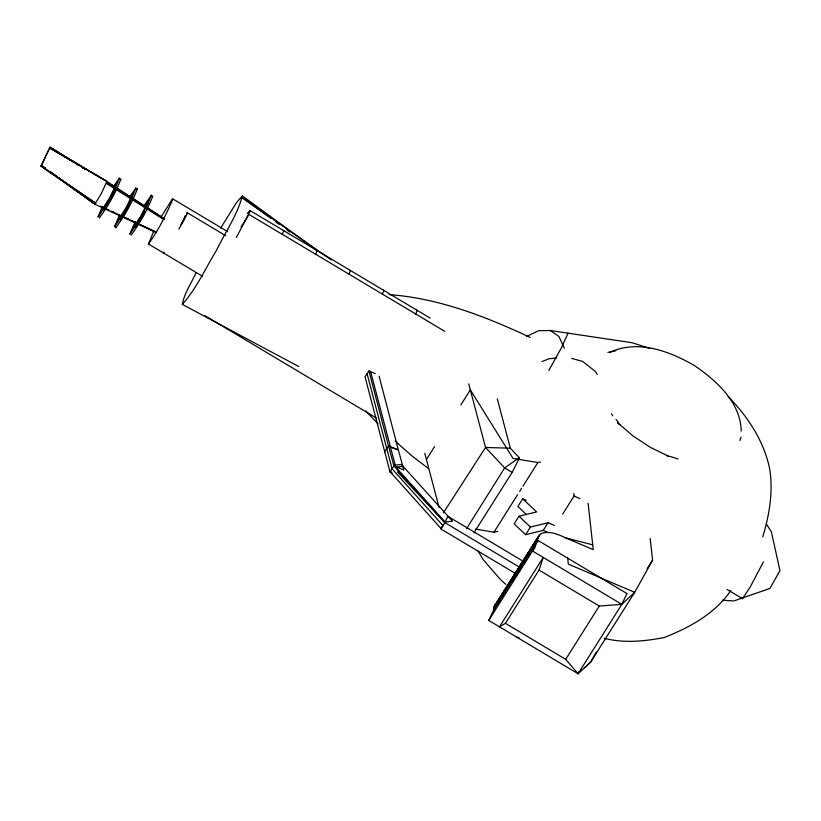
<?xml version="1.0" encoding="UTF-8"?>
<svg xmlns="http://www.w3.org/2000/svg" width="821" height="821" viewBox="0 0 821 821"><rect width="100%" height="100%" fill="white"/><g stroke="black" fill="none" stroke-linecap="round" stroke-linejoin="round"><path stroke-width="1.23" d="M588.103 503.242L593.255 549.649L565.412 537.827C558.578 534.43 550.778 531.279 543.02 532.88C535.128 535.21 537.858 545.996 532.521 551.014L488.741 620.419L578.076 673.754L590.761 661.962L634.684 592.321L652.582 560.168L650.181 538.535M505.428 623.344L539.028 570.072L543.256 557.428L499.486 626.834L505.428 623.344L565.69 659.325L578.076 673.754L621.846 604.348L626.977 593.562L537.642 540.228L493.862 609.634L494.54 605.734L539.397 534.84M568.029 333.172L561.41 347.837L548.838 370.425M739.844 440.518L741.004 437.121M762.74 536.76C769.359 515.372 773.166 492.097 769.831 469.756C764.484 442.478 749.009 418.238 729.931 398.442L728.053 396.841M56.895 176.525L50.697 172.051L94.805 204.224L101.168 193.838L106.987 181.318L49.65 148.026L50.009 147.246L105.622 180.774L49.65 148.026L46.007 155.703M70.308 186.223L95.082 204.111L41.081 166.047L95.759 203.228L41.05 166.119L45.042 157.663M282.311 234.344L283.799 230.711L283.266 230.373M315.664 254.264L317.152 250.631L316.619 250.292M349.017 274.183L350.505 270.55L349.982 270.201M382.381 294.103L383.869 290.46L383.335 290.121M415.734 314.012L417.222 310.379L416.688 310.04M515.342 573.407L440.846 528.929L442.95 525.573L392.079 468.801L367.079 373.75L368.937 370.876L375.341 373.729M102.553 207.323L101.096 211.325L109.84 197.461L116.366 183.709L113.832 187.065M763.448 561.841L750.332 586.758L742.512 598.673L727.108 589.478M390.632 471.552L391.894 472.958L390.088 471.726L440.959 528.498L441.298 527.79M493.842 607.478L494.242 606.637M488.741 620.419L496.849 603.353L494.54 605.734M537.796 537.683L494.037 607.078L537.899 537.745L493.862 609.634M578.076 673.754L579.103 671.599M73.716 162.086L50.009 147.246L41.05 166.119M101.978 207.354L97.935 217.042C106.648 205.137 114.345 191.755 119.527 177.993L114.016 185.803M115.894 189.528L111.287 198.323M119.958 215.256L117.567 221.157L126.311 207.292L132.838 193.551L130.303 196.896M132.838 198.415L127.758 208.165M135.311 222.532L132.92 228.433L141.664 214.568L148.191 200.827L144.003 206.82M153.753 231.132L148.468 244.001L202.366 276.184M473.891 532.952L512.14 472.393L519.477 457.882L510.334 448.204L497.29 398.79M196.096 272.634C191.406 283.06 184.294 293.107 182.344 304.417L298.68 366.505M119.425 215.307L114.406 226.873C123.119 214.969 130.816 201.586 135.999 187.835L129.862 196.65M135.27 221.639L129.759 234.149C138.472 222.255 146.169 208.862 151.362 195.111L144.599 204.942M145.05 211.869L141.602 218.119M596.323 651.987L590.761 661.962L584.624 667.719M109.778 201.012L110.784 199.216M126.249 210.843L127.255 209.057M161.604 216.18L172.533 198.733L227.54 231.573M236.356 237.515L250.436 210.802L249.902 210.453L247.388 213.429M107.808 204.398L109.275 201.904M124.279 214.24L125.746 211.736M139.149 222.347L141.099 219.012M220.623 228.166L236.263 202.972L242.298 195.86L309.168 244.802M105.57 208.103L107.325 205.24M122.042 217.934L123.797 215.071M145.45 207.682L148.067 203.567M494.653 607.981L537.714 538.155M466.605 528.601L504.638 467.919L519.241 457.738M241.046 226.965L248.948 214.435L444.787 331.356M426.417 459.524L434.525 446.665M460.879 404.876L470.33 389.883L513.033 458.426L537.878 462.541L540.382 462.028M475.328 529.093L493.955 532.182L517.61 494.683M519.631 491.471L521.663 488.259M523.008 486.114L537.878 462.541M526.169 500.266L522.72 498.799L517.897 506.444L526.23 514.326M522.72 498.799L536.616 511.924L518.995 516.235L514.172 523.88L525.614 534.687L543.225 530.387L546.437 531.741M525.614 534.687L530.438 527.041L548.048 522.731L554.257 525.368M496.428 603.661L540.187 534.266M538.248 538.022L497.208 603.086L495.638 604.235M543.225 530.387L548.048 522.731M508.127 588.195L509.492 586.03M512.232 581.689L514.285 578.436M515.65 576.27L518.39 571.929M519.755 569.764L522.495 565.423M523.86 563.247L526.6 558.916M527.965 556.741L529.34 554.575M532.07 550.234L534.122 546.981M536.175 543.728L538.227 540.475M562.662 514.131L574.043 496.069L573.766 493.554M565.69 659.325L599.289 606.052L621.846 604.348L634.684 592.321L568.337 564.15L567.67 558.157M647.174 568.737L652.582 560.168M443.412 512.827L485.539 447.466L468.75 383.889M442.827 525.768L444.859 522.649L397.385 471.808M104.123 210.309L105.088 208.842M131.75 197.758L132.715 196.291M120.595 220.141L121.559 218.673M135.947 227.417L137.394 225.221M367.079 373.75L365.017 376.777L390.006 471.859L391.812 473.081M384.567 451.796L388.497 445.865L368.937 370.876M390.006 471.859L393.936 465.928L388.497 445.865L398.359 449.959L403.799 470.023L393.936 465.928L444.808 522.7L447.866 516.306L523.429 561.42M440.959 528.498L442.858 525.697M730.823 590.463C715.009 613.8 689.938 627.275 664.415 637.455C644.506 641.386 624.093 643.366 604.184 638.328M148.468 244.001C158.33 230.291 166.16 214.907 172.667 199.329L172.533 198.733M120.205 179.553L120.985 178.865C115.792 192.617 108.095 206.009 99.382 217.904L99.351 217.267M136.676 189.384L137.456 188.697C132.263 202.448 124.566 215.841 115.853 227.745L115.812 227.099M152.029 196.66L152.809 195.973C147.626 209.735 139.919 223.117 131.206 235.022L131.175 234.375M182.344 304.417C196.476 288.551 205.394 268.549 216.375 250.456C225.128 232.487 237.341 215.246 242.298 195.86M526.692 336.364L538.884 330.647L550.275 330.524L632.211 342.747L649.678 348.463M106.709 181.431L164.6 218.94M542.034 361.568L549.023 358.746L556.669 358.028M498.768 602.47L497.208 603.086L498.768 602.481M610.034 352.312C637.825 339.196 669.813 351.234 694.617 365.673C716.63 380.8 740.665 402.423 741.199 431.097M607.858 352.383L615.832 350.731M493.955 532.182L497.711 531.403M403.162 466.379L395.753 467.159L393.957 465.23L401.377 464.45L452.566 521.222M451.324 521.345L445.146 521.992L395.753 467.159L370.743 372.108M546.735 532.429L548.264 532.429M510.334 448.204L485.539 447.466L504.638 467.919L512.14 472.393M722.408 600.172L733.779 600.982L769.965 588.421L779.95 570.616L771.319 531.628L766.383 524.137M389.031 294.606C438.486 298.156 485.693 316.506 530.171 337.41M565.412 537.827L592.721 544.836M571.703 358.418L582.633 361.404L595.287 371.4L597.267 374.448M670.049 456.394L678.033 459.011M516.85 637.199L519.272 638.009M390.314 447.096L398.349 449.939L379.107 376.182M666.293 455.347L669.228 456.579L650.612 447.496L633.001 435.93L617.587 422.702L620.081 424.909M574.043 496.069L579.842 498.532M94.805 204.224L156.503 232.651M104.164 207.857L100.706 206.245L104.236 207.908M112.22 211.623L114.53 212.701M123.745 217.001L136.419 222.912M139.868 224.523L156 232.045M106.556 208.996L108.885 210.084M111.204 211.171L121.652 216.077M123.981 217.165L128.62 219.34M130.95 220.428L135.588 222.604M141.397 225.323L156.493 232.394M249.902 210.453L430.142 318.086M187.27 212.742L225.785 235.74M204.84 315.592L209.796 318.527M210.33 318.866L376.162 417.879M532.521 551.014L621.846 604.348M539.028 570.072L599.289 606.052M444.859 522.649L521.458 568.378M49.978 147.318L73.695 162.127M76.928 164.138L79.083 165.493L75.871 163.43M85.558 169.526L82.316 167.505L85.558 169.506M106.309 183.381L163.81 219.556M163.533 218.499L106.853 181.985L163.461 218.591M550.275 330.524L558.957 336.538L564.366 348.278M331.386 259.949L242.328 197.789L271.31 218.663M275.445 221.649L279.592 224.636M286.837 229.849L289.936 232.086M58.958 178.013L68.246 184.725M311.221 246.31L317.399 250.826M428.665 468.688L411.454 455.552L395.219 441.051M505.787 584.336L500.789 579.903L483.035 559.45L478.058 550.942M518.995 516.235L530.438 527.041M365.704 410.982L378.112 423.852M616.017 419.562L618.48 422.405M611.553 413.753L612.743 415.785M424.775 453.325L439.071 507.44M742.389 598.088L742.512 598.673M515.752 574.926A34.184 15.383 32.5 0 1 518.769 570.605M185.146 215.913A19.201 0.924 -59.2 0 1 181.359 224.184M186.449 213.563A23.419 1.129 -59.2 0 1 178.814 229.192M164.231 252.15A23.419 1.129 -59.2 0 1 163.389 252.416M184.499 217.021A17.898 0.862 -59.2 0 1 180.969 224.718M45.535 168.326L41.409 165.339L45.514 168.336"/></g></svg>
